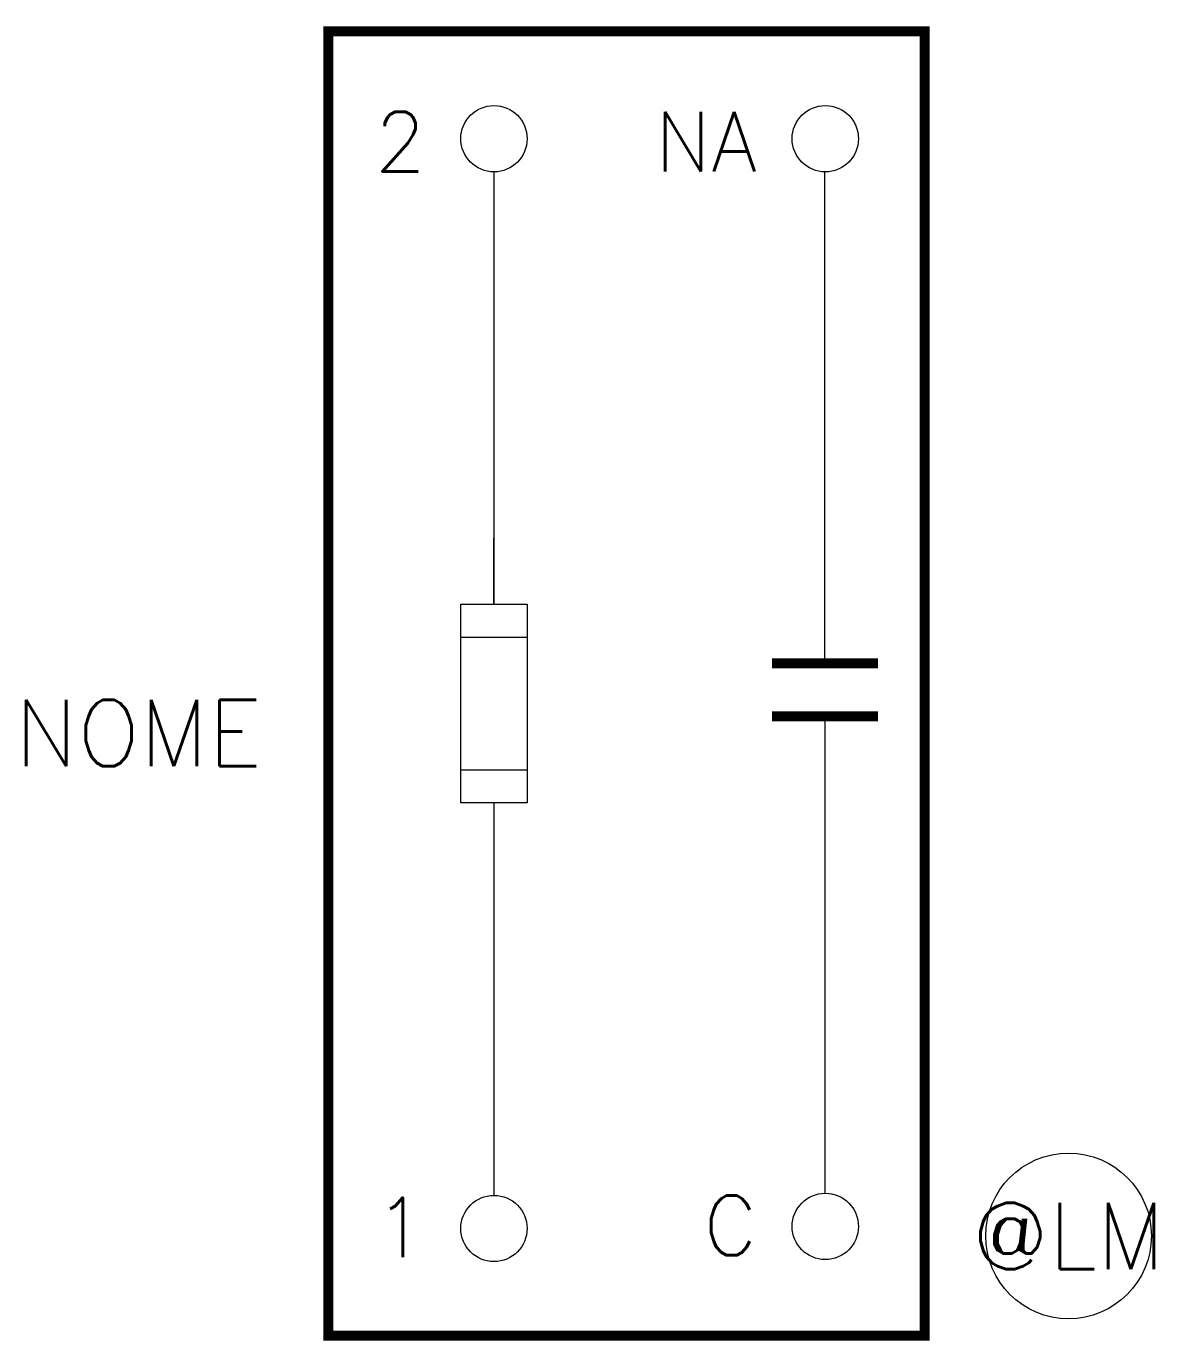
# Model space of a CAD drawing. Header units: millimetres. Extents: x -9.1 to 24.9, y -39.5 to 0.1.
import ezdxf
from ezdxf.enums import TextEntityAlignment as Align

# ---------------------------------------------------------------- set-up
doc = ezdxf.new("R2010")
doc.units = ezdxf.units.MM
doc.styles.add('Romans', font='romans.shx')

# ---------------------------------------------------------------- blocks, each defined once
blk = doc.blocks.new('FUS')
at = {"flags": 128}
for points in [[(0, -2), (0, 0)], [(-1, -3), (1, -3)], [(-1, -7), (1, -7)], [(0, -8), (0, -10)]]:
    blk.add_lwpolyline(points, dxfattribs=at)
blk.add_lwpolyline([(-1, -2), (1, -2), (1, -8), (-1, -8)], close=True, dxfattribs=at)

msp = doc.modelspace()

# ---------------------------------------------------------------- linework, layer by layer
at = {"linetype": 'Continuous'}
for p, q in [((5, -4.243), (5, -17.289)), ((5, -23.289), (5, -35.13))]:
    msp.add_line(p, q, dxfattribs=at)
at = {"color": 5, "const_width": 0.3}
msp.add_lwpolyline([(18, -39.367), (18, 0), (0, 0), (0, -39.367)], close=True, dxfattribs=at)
for points in [[(14.988, -19.076), (14.988, -4.243)], [(14.988, -20.676), (14.988, -35.069)]]:
    msp.add_lwpolyline(points)
at = {"const_width": 0.3}
for points in [[(16.588, -19.076), (13.388, -19.076)], [(16.588, -20.676), (13.388, -20.676)]]:
    msp.add_lwpolyline(points, dxfattribs=at)
at = {"linetype": 'Continuous'}
for centre in [(5, -3.243), (15, -3.243), (5, -36.13), (15, -36.069)]:
    msp.add_circle(centre, 1, dxfattribs=at)
msp.add_circle((22.342, -36.355), 2.5)

# ---------------------------------------------------------------- block references
at = {"ltscale": 10}
msp.add_blockref('FUS', (5, -15.289), dxfattribs=at)

# ---------------------------------------------------------------- texts
at = {"color": 0, "style": 'Romans', "flags": 4}
for tag, text, p in [('2', '2', (2.943, -3.331)), ('NA', 'NA', (12.943, -3.331)), ('1', '1', (2.943, -36.099)), ('C', 'C', (12.943, -36.039))]:
    msp.add_attdef(tag, text=text, height=1.8, dxfattribs=at).set_placement(p, align=Align.MIDDLE_RIGHT)
at = {"color": 7, "style": 'Romans', "flags": 4}
msp.add_attdef('NOME', text='NOME', height=2, dxfattribs=at).set_placement((-2, -21.18), align=Align.MIDDLE_RIGHT)
msp.add_attdef('@LM', text='@LM', height=2, dxfattribs=at).set_placement((22.34, -36.36), align=Align.MIDDLE_CENTER)

doc.saveas('drawing.dxf')
